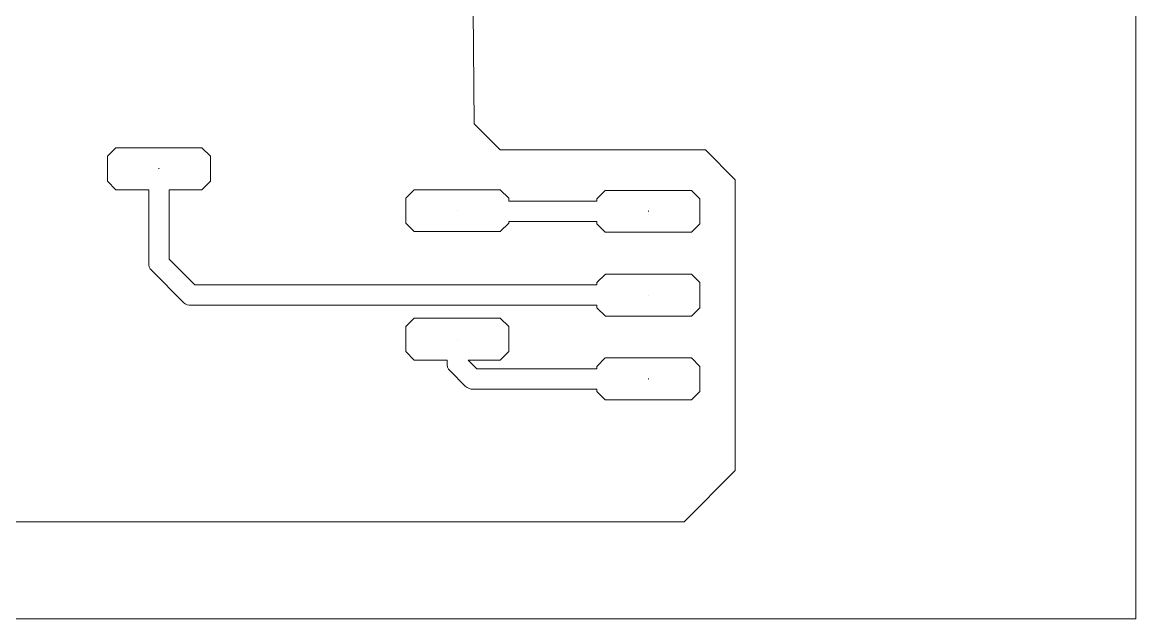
# Model space of a CAD drawing. Header units: millimetres. Extents: x -343 to 152, y -236 to 152.
# Drawn here: x -259.6 to -193.2, y -118 to -82.4 of the extents above; entities that cross this region are included whole.
import ezdxf

# ---------------------------------------------------------------- set-up
doc = ezdxf.new("R2010")
doc.units = ezdxf.units.MM
doc.header["$MEASUREMENT"] = 0
doc.layers.add('Layer 1', color=7, linetype='Continuous')

msp = doc.modelspace()

# ---------------------------------------------------------------- linework, layer by layer
at = {"layer": 'Layer 1', "lineweight": 18}
msp.add_lwpolyline([(-343.186, -118.0152), (-193.186, -118.0152), (-193.186, -28.0152), (-343.186, -28.0152), (-343.186, -118.0152)], close=True, dxfattribs=at)
for points, knots in [([(-266.6968, -92.4244), (-266.6968, -92.4244), (-261.5604, -92.4244), (-261.5604, -92.4244), (-261.5604, -92.4244), (-261.0604, -91.9244), (-261.0604, -91.9244), (-261.0604, -91.9244), (-261.0604, -90.4244), (-261.0604, -90.4244), (-261.0604, -90.4244), (-261.5604, -89.9244), (-261.5604, -89.9244), (-261.5604, -89.9244), (-263.5219, -89.9244), (-263.5219, -89.9244), (-263.5219, -89.9244), (-263.5332, -68.573), (-263.5332, -68.573), (-263.5332, -68.573), (-261.3386, -66.3783), (-261.3386, -66.3783), (-261.3386, -66.3783), (-244.3366, -66.3811), (-244.3366, -66.3811), (-244.3366, -66.3811), (-244.3366, -66.5244), (-244.3366, -66.5244), (-244.3366, -66.5244), (-243.8366, -67.0244), (-243.8366, -67.0244), (-243.8366, -67.0244), (-238.7002, -67.0244), (-238.7002, -67.0244), (-238.7002, -67.0244), (-238.2002, -66.5244), (-238.2002, -66.5244), (-238.2002, -66.5244), (-238.2002, -65.0244), (-238.2002, -65.0244), (-238.2002, -65.0244), (-238.7002, -64.5244), (-238.7002, -64.5244), (-238.7002, -64.5244), (-243.8366, -64.5244), (-243.8366, -64.5244), (-243.8366, -64.5244), (-244.3366, -65.0244), (-244.3366, -65.0244), (-244.3366, -65.0244), (-244.3366, -65.1667), (-244.3366, -65.1667), (-244.3366, -65.1667), (-261.5407, -65.1639), (-261.5407, -65.1639), (-261.7138, -65.149), (-261.892, -65.2077), (-262.0244, -65.3401), (-262.0244, -65.3401), (-264.5715, -67.8873), (-264.5715, -67.8873), (-264.704, -68.0198), (-264.7627, -68.1981), (-264.7477, -68.3712), (-264.7477, -68.3712), (-264.7363, -89.9244), (-264.7363, -89.9244), (-264.7363, -89.9244), (-266.6968, -89.9244), (-266.6968, -89.9244), (-266.6968, -89.9244), (-267.1968, -90.4244), (-267.1968, -90.4244), (-267.1968, -90.4244), (-267.1968, -91.9244), (-267.1968, -91.9244), (-267.1968, -91.9244), (-266.6968, -92.4244), (-266.6968, -92.4244)], [0, 0, 0, 0, 0.0384615, 0.0384615, 0.0384615, 0.0769231, 0.0769231, 0.0769231, 0.1153846, 0.1153846, 0.1153846, 0.1538462, 0.1538462, 0.1538462, 0.1923077, 0.1923077, 0.1923077, 0.2307692, 0.2307692, 0.2307692, 0.2692308, 0.2692308, 0.2692308, 0.3076923, 0.3076923, 0.3076923, 0.3461538, 0.3461538, 0.3461538, 0.3846154, 0.3846154, 0.3846154, 0.4230769, 0.4230769, 0.4230769, 0.4615385, 0.4615385, 0.4615385, 0.5, 0.5, 0.5, 0.5384615, 0.5384615, 0.5384615, 0.5769231, 0.5769231, 0.5769231, 0.6153846, 0.6153846, 0.6153846, 0.6538462, 0.6538462, 0.6538462, 0.6923077, 0.6923077, 0.6923077, 0.7307692, 0.7307692, 0.7307692, 0.7692308, 0.7692308, 0.7692308, 0.8076923, 0.8076923, 0.8076923, 0.8461538, 0.8461538, 0.8461538, 0.8846154, 0.8846154, 0.8846154, 0.9230769, 0.9230769, 0.9230769, 0.9615385, 0.9615385, 0.9615385, 1, 1, 1, 1]), ([(-254.0287, -89.9261), (-254.0287, -89.9261), (-248.8923, -89.9261), (-248.8923, -89.9261), (-248.8923, -89.9261), (-248.3923, -90.4261), (-248.3923, -90.4261), (-248.3923, -90.4261), (-248.3923, -91.9261), (-248.3923, -91.9261), (-248.3923, -91.9261), (-248.8923, -92.4261), (-248.8923, -92.4261), (-248.8923, -92.4261), (-250.8532, -92.4261), (-250.8532, -92.4261), (-250.8532, -92.4261), (-250.8529, -96.5689), (-250.8529, -96.5689), (-250.8529, -96.5689), (-249.3136, -98.1079), (-249.3136, -98.1079), (-249.3136, -98.1079), (-225.3257, -98.1073), (-225.3257, -98.1073), (-225.3257, -98.1073), (-225.3257, -97.9644), (-225.3257, -97.9644), (-225.3257, -97.9644), (-224.8257, -97.4644), (-224.8257, -97.4644), (-224.8257, -97.4644), (-219.6893, -97.4644), (-219.6893, -97.4644), (-219.6893, -97.4644), (-219.1893, -97.9644), (-219.1893, -97.9644), (-219.1893, -97.9644), (-219.1893, -99.4644), (-219.1893, -99.4644), (-219.1893, -99.4644), (-219.6893, -99.9644), (-219.6893, -99.9644), (-219.6893, -99.9644), (-224.8257, -99.9644), (-224.8257, -99.9644), (-224.8257, -99.9644), (-225.3257, -99.4644), (-225.3257, -99.4644), (-225.3257, -99.4644), (-225.3257, -99.3217), (-225.3257, -99.3217), (-225.3257, -99.3217), (-249.5158, -99.3223), (-249.5158, -99.3223), (-249.6888, -99.3372), (-249.867, -99.2785), (-249.9994, -99.1461), (-249.9994, -99.1461), (-251.8911, -97.2547), (-251.8911, -97.2547), (-252.0235, -97.1223), (-252.0822, -96.9442), (-252.0673, -96.7712), (-252.0673, -96.7712), (-252.0676, -92.4261), (-252.0676, -92.4261), (-252.0676, -92.4261), (-254.0287, -92.4261), (-254.0287, -92.4261), (-254.0287, -92.4261), (-254.5287, -91.9261), (-254.5287, -91.9261), (-254.5287, -91.9261), (-254.5287, -90.4261), (-254.5287, -90.4261), (-254.5287, -90.4261), (-254.0287, -89.9261), (-254.0287, -89.9261)], [0, 0, 0, 0, 0.0384615, 0.0384615, 0.0384615, 0.0769231, 0.0769231, 0.0769231, 0.1153846, 0.1153846, 0.1153846, 0.1538462, 0.1538462, 0.1538462, 0.1923077, 0.1923077, 0.1923077, 0.2307692, 0.2307692, 0.2307692, 0.2692308, 0.2692308, 0.2692308, 0.3076923, 0.3076923, 0.3076923, 0.3461538, 0.3461538, 0.3461538, 0.3846154, 0.3846154, 0.3846154, 0.4230769, 0.4230769, 0.4230769, 0.4615385, 0.4615385, 0.4615385, 0.5, 0.5, 0.5, 0.5384615, 0.5384615, 0.5384615, 0.5769231, 0.5769231, 0.5769231, 0.6153846, 0.6153846, 0.6153846, 0.6538462, 0.6538462, 0.6538462, 0.6923077, 0.6923077, 0.6923077, 0.7307692, 0.7307692, 0.7307692, 0.7692308, 0.7692308, 0.7692308, 0.8076923, 0.8076923, 0.8076923, 0.8461538, 0.8461538, 0.8461538, 0.8846154, 0.8846154, 0.8846154, 0.9230769, 0.9230769, 0.9230769, 0.9615385, 0.9615385, 0.9615385, 1, 1, 1, 1]), ([(-236.2287, -92.4261), (-236.2287, -92.4261), (-231.0923, -92.4261), (-231.0923, -92.4261), (-231.0923, -92.4261), (-230.5923, -92.9261), (-230.5923, -92.9261), (-230.5923, -92.9261), (-230.5923, -93.1077), (-230.5923, -93.1077), (-230.5923, -93.1077), (-225.3305, -93.1074), (-225.3305, -93.1074), (-225.3305, -93.1074), (-225.3305, -92.9661), (-225.3305, -92.9661), (-225.3305, -92.9661), (-224.8305, -92.4661), (-224.8305, -92.4661), (-224.8305, -92.4661), (-219.6941, -92.4661), (-219.6941, -92.4661), (-219.6941, -92.4661), (-219.1941, -92.9661), (-219.1941, -92.9661), (-219.1941, -92.9661), (-219.1941, -94.4661), (-219.1941, -94.4661), (-219.1941, -94.4661), (-219.6941, -94.9661), (-219.6941, -94.9661), (-219.6941, -94.9661), (-224.8305, -94.9661), (-224.8305, -94.9661), (-224.8305, -94.9661), (-225.3305, -94.4661), (-225.3305, -94.4661), (-225.3305, -94.4661), (-225.3305, -94.3218), (-225.3305, -94.3218), (-225.3305, -94.3218), (-230.5923, -94.3221), (-230.5923, -94.3221), (-230.5923, -94.3221), (-230.5923, -94.4261), (-230.5923, -94.4261), (-230.5923, -94.4261), (-231.0923, -94.9261), (-231.0923, -94.9261), (-231.0923, -94.9261), (-236.2287, -94.9261), (-236.2287, -94.9261), (-236.2287, -94.9261), (-236.7287, -94.4261), (-236.7287, -94.4261), (-236.7287, -94.4261), (-236.7287, -92.9261), (-236.7287, -92.9261), (-236.7287, -92.9261), (-236.2287, -92.4261), (-236.2287, -92.4261)], [0, 0, 0, 0, 0.05, 0.05, 0.05, 0.1, 0.1, 0.1, 0.15, 0.15, 0.15, 0.2, 0.2, 0.2, 0.25, 0.25, 0.25, 0.3, 0.3, 0.3, 0.35, 0.35, 0.35, 0.4, 0.4, 0.4, 0.45, 0.45, 0.45, 0.5, 0.5, 0.5, 0.55, 0.55, 0.55, 0.6, 0.6, 0.6, 0.65, 0.65, 0.65, 0.7, 0.7, 0.7, 0.75, 0.75, 0.75, 0.8, 0.8, 0.8, 0.85, 0.85, 0.85, 0.9, 0.9, 0.9, 0.95, 0.95, 0.95, 1, 1, 1, 1]), ([(-236.2287, -100.0861), (-236.2287, -100.0861), (-231.0923, -100.0861), (-231.0923, -100.0861), (-231.0923, -100.0861), (-230.5923, -100.5861), (-230.5923, -100.5861), (-230.5923, -100.5861), (-230.5923, -102.0861), (-230.5923, -102.0861), (-230.5923, -102.0861), (-231.0923, -102.5861), (-231.0923, -102.5861), (-231.0923, -102.5861), (-233.0148, -102.5861), (-233.0148, -102.5861), (-233.0148, -102.5861), (-232.4966, -103.1042), (-232.4966, -103.1042), (-232.4966, -103.1042), (-225.3307, -103.1039), (-225.3307, -103.1039), (-225.3307, -103.1039), (-225.3307, -102.9627), (-225.3307, -102.9627), (-225.3307, -102.9627), (-224.8307, -102.4627), (-224.8307, -102.4627), (-224.8307, -102.4627), (-219.6943, -102.4627), (-219.6943, -102.4627), (-219.6943, -102.4627), (-219.1943, -102.9627), (-219.1943, -102.9627), (-219.1943, -102.9627), (-219.1943, -104.4627), (-219.1943, -104.4627), (-219.1943, -104.4627), (-219.6943, -104.9627), (-219.6943, -104.9627), (-219.6943, -104.9627), (-224.8307, -104.9627), (-224.8307, -104.9627), (-224.8307, -104.9627), (-225.3307, -104.4627), (-225.3307, -104.4627), (-225.3307, -104.4627), (-225.3307, -104.3183), (-225.3307, -104.3183), (-225.3307, -104.3183), (-232.6988, -104.3186), (-232.6988, -104.3186), (-232.8718, -104.3335), (-233.05, -104.2748), (-233.1824, -104.1424), (-233.1824, -104.1424), (-234.0913, -103.2336), (-234.0913, -103.2336), (-234.2237, -103.1012), (-234.2824, -102.9231), (-234.2675, -102.7501), (-234.2675, -102.7501), (-234.2675, -102.5861), (-234.2675, -102.5861), (-234.2675, -102.5861), (-236.2287, -102.5861), (-236.2287, -102.5861), (-236.2287, -102.5861), (-236.7287, -102.0861), (-236.7287, -102.0861), (-236.7287, -102.0861), (-236.7287, -100.5861), (-236.7287, -100.5861), (-236.7287, -100.5861), (-236.2287, -100.0861), (-236.2287, -100.0861)], [0, 0, 0, 0, 0.04, 0.04, 0.04, 0.08, 0.08, 0.08, 0.12, 0.12, 0.12, 0.16, 0.16, 0.16, 0.2, 0.2, 0.2, 0.24, 0.24, 0.24, 0.28, 0.28, 0.28, 0.32, 0.32, 0.32, 0.36, 0.36, 0.36, 0.4, 0.4, 0.4, 0.44, 0.44, 0.44, 0.48, 0.48, 0.48, 0.52, 0.52, 0.52, 0.56, 0.56, 0.56, 0.6, 0.6, 0.6, 0.64, 0.64, 0.64, 0.68, 0.68, 0.68, 0.72, 0.72, 0.72, 0.76, 0.76, 0.76, 0.8, 0.8, 0.8, 0.84, 0.84, 0.84, 0.88, 0.88, 0.88, 0.92, 0.92, 0.92, 0.96, 0.96, 0.96, 1, 1, 1, 1])]:
    msp.add_open_spline(points, degree=3, knots=knots, dxfattribs=at)
for points in [[(-232.7649, -74.8971), (-232.7649, -74.8971), (-232.6463, -88.4968), (-232.6463, -88.4968)], [(-231.1013, -90.0529), (-231.1013, -90.0529), (-232.6463, -88.4968), (-232.6463, -88.4968)], [(-218.855, -90.0529), (-218.855, -90.0529), (-231.1013, -90.0529), (-231.1013, -90.0529)], [(-218.855, -90.0529), (-218.855, -90.0529), (-217.0843, -91.8361), (-217.0843, -91.8361)], [(-217.0843, -91.8361), (-217.0843, -91.8361), (-217.0843, -109.1787), (-217.0843, -109.1787)], [(-217.0843, -109.1787), (-217.0843, -109.1787), (-220.1197, -112.2357), (-220.1197, -112.2357)], [(-220.1197, -112.2357), (-220.1197, -112.2357), (-326.2332, -112.2357), (-326.2332, -112.2357)]]:
    msp.add_open_spline(points, degree=3, dxfattribs=at)
at = {"layer": 'Layer 1', "color": 29}
for points in [[(-251.4622, -91.1761), (-251.4622, -91.1761), (-251.4622, -91.1726), (-251.4622, -91.1726), (-251.4622, -91.1726), (-251.4587, -91.1726), (-251.4587, -91.1726), (-251.4587, -91.1726), (-251.4587, -91.1761), (-251.4587, -91.1761), (-251.4587, -91.1761), (-251.4622, -91.1761), (-251.4622, -91.1761)], [(-233.6622, -93.6761), (-233.6622, -93.6761), (-233.6622, -93.6726), (-233.6622, -93.6726), (-233.6622, -93.6726), (-233.6587, -93.6726), (-233.6587, -93.6726), (-233.6587, -93.6726), (-233.6587, -93.6761), (-233.6587, -93.6761), (-233.6587, -93.6761), (-233.6622, -93.6761), (-233.6622, -93.6761)], [(-222.2606, -93.7161), (-222.2606, -93.7161), (-222.2606, -93.7126), (-222.2606, -93.7126), (-222.2606, -93.7126), (-222.2641, -93.7126), (-222.2641, -93.7126), (-222.2641, -93.7126), (-222.2641, -93.7161), (-222.2641, -93.7161), (-222.2641, -93.7161), (-222.2606, -93.7161), (-222.2606, -93.7161)], [(-222.2558, -98.7144), (-222.2558, -98.7144), (-222.2558, -98.7109), (-222.2558, -98.7109), (-222.2558, -98.7109), (-222.2593, -98.7109), (-222.2593, -98.7109), (-222.2593, -98.7109), (-222.2593, -98.7144), (-222.2593, -98.7144), (-222.2593, -98.7144), (-222.2558, -98.7144), (-222.2558, -98.7144)], [(-233.6622, -101.3361), (-233.6622, -101.3361), (-233.6622, -101.3326), (-233.6622, -101.3326), (-233.6622, -101.3326), (-233.6587, -101.3326), (-233.6587, -101.3326), (-233.6587, -101.3326), (-233.6587, -101.3361), (-233.6587, -101.3361), (-233.6587, -101.3361), (-233.6622, -101.3361), (-233.6622, -101.3361)], [(-222.2608, -103.7127), (-222.2608, -103.7127), (-222.2608, -103.7092), (-222.2608, -103.7092), (-222.2608, -103.7092), (-222.2643, -103.7092), (-222.2643, -103.7092), (-222.2643, -103.7092), (-222.2643, -103.7127), (-222.2643, -103.7127), (-222.2643, -103.7127), (-222.2608, -103.7127), (-222.2608, -103.7127)]]:
    msp.add_open_spline(points, degree=3, knots=[0, 0, 0, 0, 0.25, 0.25, 0.25, 0.5, 0.5, 0.5, 0.75, 0.75, 0.75, 1, 1, 1, 1], dxfattribs=at)
at = {"layer": 'Layer 1', "color": 29, "lineweight": 9}
for points in [[(-251.4622, -91.1761), (-251.4622, -91.1761), (-251.4622, -91.1726), (-251.4622, -91.1726), (-251.4622, -91.1726), (-251.4587, -91.1726), (-251.4587, -91.1726), (-251.4587, -91.1726), (-251.4587, -91.1761), (-251.4587, -91.1761), (-251.4587, -91.1761), (-251.4622, -91.1761), (-251.4622, -91.1761)], [(-233.6622, -93.6761), (-233.6622, -93.6761), (-233.6622, -93.6726), (-233.6622, -93.6726), (-233.6622, -93.6726), (-233.6587, -93.6726), (-233.6587, -93.6726), (-233.6587, -93.6726), (-233.6587, -93.6761), (-233.6587, -93.6761), (-233.6587, -93.6761), (-233.6622, -93.6761), (-233.6622, -93.6761)], [(-222.2606, -93.7161), (-222.2606, -93.7161), (-222.2606, -93.7126), (-222.2606, -93.7126), (-222.2606, -93.7126), (-222.2641, -93.7126), (-222.2641, -93.7126), (-222.2641, -93.7126), (-222.2641, -93.7161), (-222.2641, -93.7161), (-222.2641, -93.7161), (-222.2606, -93.7161), (-222.2606, -93.7161)], [(-222.2558, -98.7144), (-222.2558, -98.7144), (-222.2558, -98.7109), (-222.2558, -98.7109), (-222.2558, -98.7109), (-222.2593, -98.7109), (-222.2593, -98.7109), (-222.2593, -98.7109), (-222.2593, -98.7144), (-222.2593, -98.7144), (-222.2593, -98.7144), (-222.2558, -98.7144), (-222.2558, -98.7144)], [(-233.6622, -101.3361), (-233.6622, -101.3361), (-233.6622, -101.3326), (-233.6622, -101.3326), (-233.6622, -101.3326), (-233.6587, -101.3326), (-233.6587, -101.3326), (-233.6587, -101.3326), (-233.6587, -101.3361), (-233.6587, -101.3361), (-233.6587, -101.3361), (-233.6622, -101.3361), (-233.6622, -101.3361)], [(-222.2608, -103.7127), (-222.2608, -103.7127), (-222.2608, -103.7092), (-222.2608, -103.7092), (-222.2608, -103.7092), (-222.2643, -103.7092), (-222.2643, -103.7092), (-222.2643, -103.7092), (-222.2643, -103.7127), (-222.2643, -103.7127), (-222.2643, -103.7127), (-222.2608, -103.7127), (-222.2608, -103.7127)]]:
    msp.add_open_spline(points, degree=3, knots=[0, 0, 0, 0, 0.25, 0.25, 0.25, 0.5, 0.5, 0.5, 0.75, 0.75, 0.75, 1, 1, 1, 1], dxfattribs=at)

doc.saveas('drawing.dxf')
